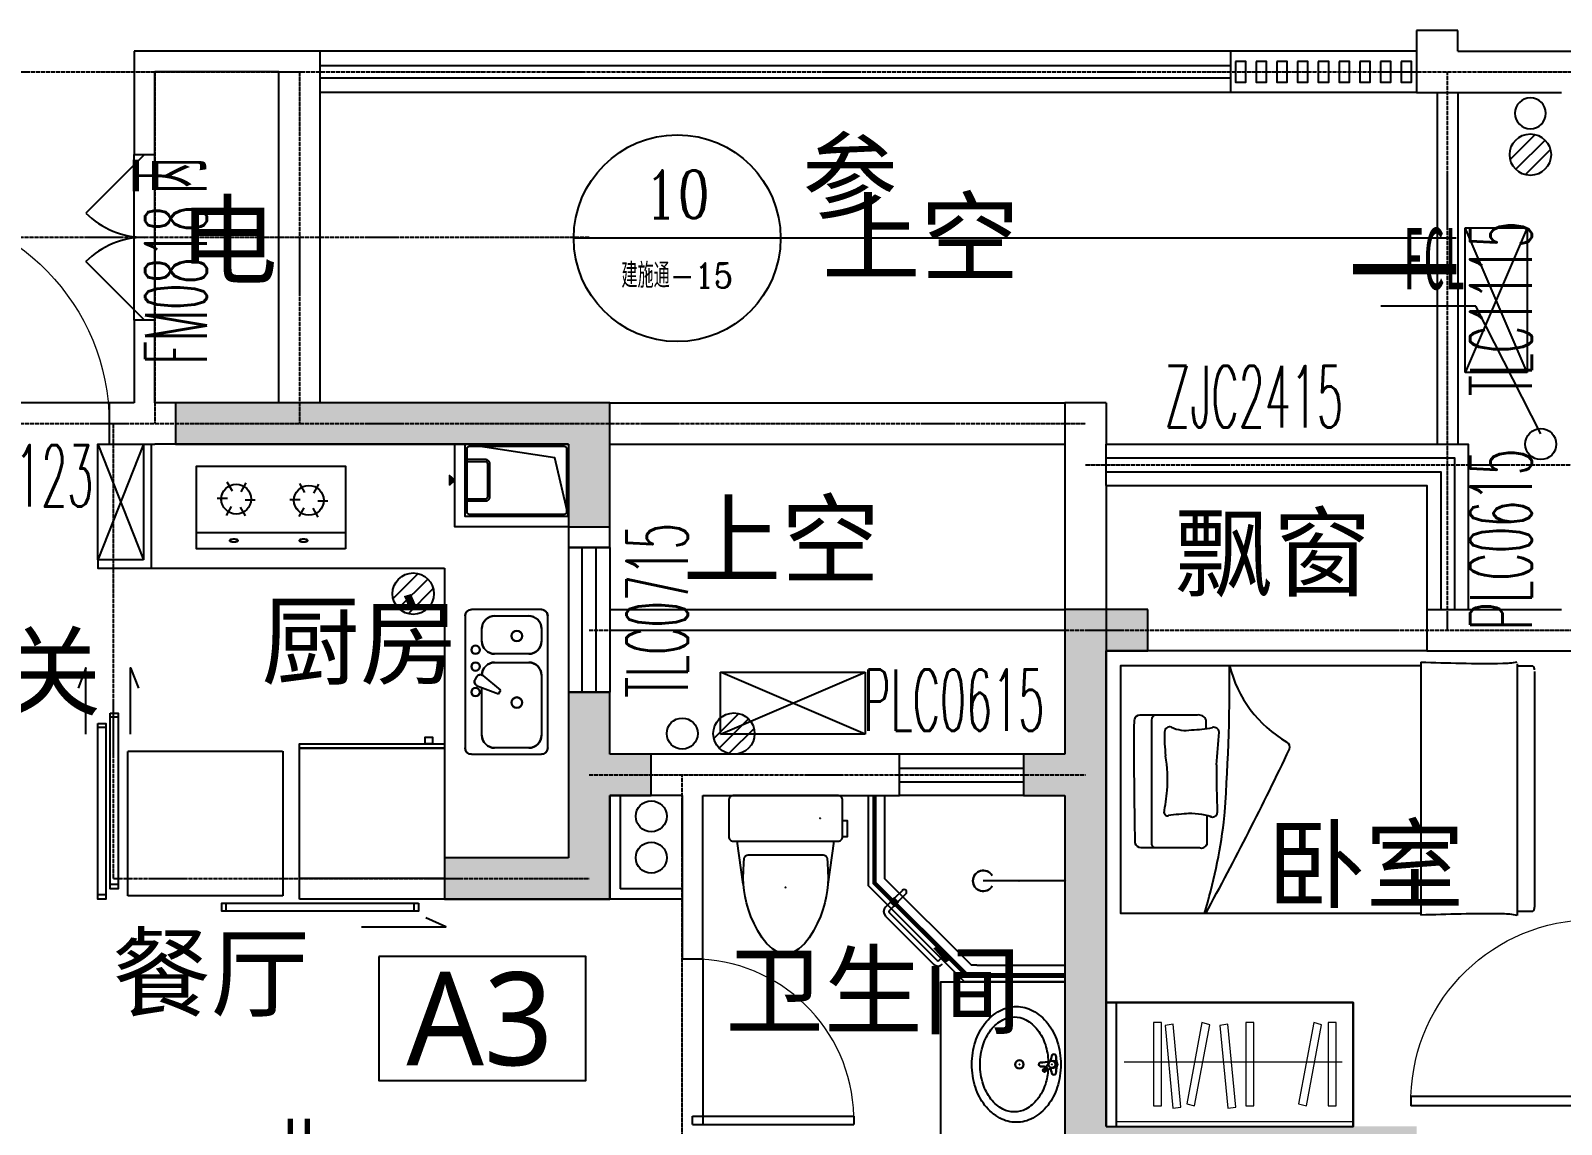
# Model space of a CAD drawing. Extents: x 3479 to 4537415, y 306 to 366510.
# Drawn here: x 4510269 to 4517669, y 278706 to 283996 of the extents above; entities that cross this region are included whole.
import ezdxf
from ezdxf.enums import TextEntityAlignment as Align

# ---------------------------------------------------------------- set-up
doc = ezdxf.new("R2010")
doc.units = 0
doc.header["$LTSCALE"] = 10
doc.header["$MEASUREMENT"] = 0
doc.header["$PDMODE"] = 35
doc.linetypes.add('DASH', pattern=[0.35, 0.25, -0.1])
doc.linetypes.add('DOTE', pattern=[2.42, 2, -0.2, 0.02, -0.2])
for name, color, linetype in [('A-OTHER', 136, 'Continuous'), ('COLUMN', 11, 'Continuous'), ('DECORATION_厨房管', 173, 'Continuous'), ('DECORATION_地漏', 202, 'Continuous'), ('DETAIL_排气', 60, 'Continuous'), ('DETAIL_栏杆', 42, 'Continuous'), ('DETAIL_立管', 143, 'Continuous'), ('DIM_IDEN', 153, 'Continuous'), ('DOTE', 18, 'DOTE'), ('LINE', 137, 'Continuous'), ('LVTRY', 6, 'Continuous'), ('LVTRY-1', 6, 'Continuous'), ('P-FURNITURE', 8, 'Continuous'), ('PUB_HATCH', 8, 'Continuous'), ('PUB_TEXT', 7, 'Continuous'), ('PUB_户型编号', 20, 'Continuous'), ('WALL', 2, 'Continuous'), ('WINDOW', 143, 'Continuous'), ('WINDOW_TEXT', 7, 'Continuous'), ('WP_P_LG', 2, 'Continuous')]:
    doc.layers.add(name, color=color, linetype=linetype)
doc.layers.add('FURNITURE', color=207, linetype='Continuous', plot=False)
doc.styles.add('_TCH_DIM', font='simhei.ttf')
doc.styles.add('_TCH_LABEL', font='COMPLEX', dxfattribs={"bigfont": 'GBCBIG'})
doc.styles.add('_TCH_WINDOW', font='SIMPLEX', dxfattribs={"bigfont": 'GBCBIG'})
doc.styles.add('HZ', font='Tssdeng.shx', dxfattribs={"width": 0.7, "bigfont": 'tssdchn.shx'})
doc.styles.get("Standard").update_dxf_attribs({"font": 'gbenor.shx', "bigfont": 'gbcbig.shx'})
doc.styles.add('WRYH', font='')
doc.styles.add('功能名称', font='', dxfattribs={"width": 0.7})
doc.styles.get('WRYH').set_extended_font_data('Microsoft YaHei')
doc.styles.get('功能名称').set_extended_font_data('SimSun')

# ---------------------------------------------------------------- blocks, each defined once
blk = doc.blocks.new('$lvtry$00000206')
at = {"color": 0}
for points in [[(-253.2, -220.1, -0.414214), (-275.2, -198.1), (-275.2, -22, -0.414214), (-253.2, 0), (253.2, 0, -0.414214), (275.2, -22), (275.2, -198.1, -0.414214), (253.2, -220.1)], [(180.6, -286.2), (-180.6, -286.2, 0.39219), (-200.5, -304.7), (-202.1, -325.7), (-204.2, -363.5), (-204.9, -397.6), (-204, -429), (-201.3, -458.9), (-196.5, -488.3), (-189.5, -518.3), (-180, -549.9), (-167.8, -583.9), (-152.8, -619.1), (-135, -653.9), (-114.2, -687), (-90.4, -716.7), (-63.4, -741.5), (-33.4, -759.9), (-12.1, -766.7, 0.15433), (12.1, -766.7), (33.4, -759.9), (63.4, -741.5), (90.4, -716.7), (114.2, -687), (135, -653.9), (152.8, -619.1), (167.8, -583.9), (180, -549.9), (189.5, -518.3), (196.5, -488.3), (201.3, -458.9), (204, -429), (204.9, -397.6), (204.2, -363.5), (202.1, -325.7), (200.5, -304.7, 0.39219)]]:
    blk.add_lwpolyline(points, format="xyb", close=True, dxfattribs=at)
blk.add_lwpolyline([(-275.2, -120.5), (-297.2, -120.5), (-297.2, -199.8), (-275.2, -199.8)], close=True, dxfattribs=at)
for points in [[(-205.5, -428.1), (-235, -220.1)], [(205.5, -428.1), (235, -220.1)]]:
    blk.add_lwpolyline(points, dxfattribs=at)
for p in [(-166.1, -109.4), (0.9, -443.1)]:
    blk.add_point(p, dxfattribs=at)
blk = doc.blocks.new('$lvtry$00000168')
at = {"color": 0}
blk.add_line((0, 0), (0, -395), dxfattribs=at)
blk.add_arc((0, -395), 50, 121.03319, 58.96681, dxfattribs=at)
for p in [(0, 0), (0, -222.5)]:
    blk.add_point(p, dxfattribs=at)
blk = doc.blocks.new('$lvtry$00000193')
at = {"color": 0}
for p, q in [((-16.7, -42.8), (-16.7, -32.9)), ((16.7, -42.8), (16.7, -32.9))]:
    blk.add_line(p, q, dxfattribs=at)
blk.add_lwpolyline([(280, -215, 0.12431), (260, -135.8, 0.105707), (198, -63, 0.086941), (110.2, -17.1, 0.077137), (0, 0, 0.077137), (-110.2, -17.1, 0.086941), (-198, -63, 0.105707), (-260, -135.8, 0.12431), (-280, -215, 0.12431), (-260, -294.2, 0.105707), (-198, -367, 0.086941), (-110.2, -412.9, 0.077137), (0, -430, 0.077137), (110.2, -412.9, 0.086941), (198, -367, 0.105707), (260, -294.2, 0.12431)], format="xyb", close=True, dxfattribs=at)
blk.add_lwpolyline([(-25.3, -61, 0.056876), (-95, -74.7, 0.086941), (-167.5, -112.6, 0.105707), (-216, -169.5, 0.12431), (-230, -225, 0.12431), (-216, -280.5, 0.105707), (-167.5, -337.4, 0.086941), (-95, -375.3, 0.077137), (0, -390, 0.077137), (95, -375.3, 0.086941), (167.5, -337.4, 0.105707), (216, -280.5, 0.12431), (230, -225, 0.12431), (216, -169.5, 0.105707), (167.5, -112.6, 0.086941), (95, -74.7, 0.06676), (12.9, -60.3, 0.06676)], format="xyb", dxfattribs=at)
for centre, radius in [((0, -42.8), 16.7), ((0, -200), 20)]:
    blk.add_circle(centre, radius, dxfattribs=at)
for centre, radius, start, end in [((-40.2, -33.6), 10.1, 106.60956, 258.16482), ((-64.3, 233.9), 258.7, 274.70692, 282.37316), ((-74.6, -212.9), 172.6, 71.36005, 79.18732), ((-171, 19), 166.2, 324.84107, 338.13372), ((-171, 19), 169.7, 324.84107, 331.35233), ((100.4, -194.3), 169.7, 132.31406, 138.82532), ((100.4, -194.3), 166.2, 125.53268, 138.82532), ((-12.3, -58.4), 10.6, 201.89238, 261.77402), ((0, -32.9), 16.7, 0, 180), ((-381.1, -115.2), 372.2, 2.39824, 6.76269), ((64.3, 233.9), 258.7, 257.62684, 265.29308), ((381.1, -115.2), 372.2, 170.10083, 177.60176), ((74.6, -212.9), 172.6, 100.81268, 110.41907), ((40.2, -33.6), 10.1, 281.83518, 73.39044), ((-28.9, -79.5), 6.77, 155.34398, 308.32242), ((-28.9, -79.5), 3.37, 155.34398, 308.32242), ((0, -95.9), 9.9, 201.78369, 338.21631)]:
    blk.add_arc(centre, radius, start, end, dxfattribs=at)
for p in [(0, -42.8), (0, -200)]:
    blk.add_point(p, dxfattribs=at)
blk = doc.blocks.new('厨房排气道')
at = {"layer": 'DETAIL_排气'}
blk.add_hatch(color=256, dxfattribs=at).paths.add_polyline_path([(-198.9, -574.3), (-175, -550), (-151.1, -574.3)])
for points in [[(0, 0), (-400, 0), (-400, -550), (0, -550)], [(0, 0), (-350, 0), (-350, -500), (0, -500)], [(-198.9, -574.3), (-175, -550), (-151.1, -574.3)]]:
    blk.add_lwpolyline(points, close=True, dxfattribs=at)
blk.add_lwpolyline([(-350, 0), (-66.5, -66.5), (0, -500)], dxfattribs=at)
blk.add_lwpolyline([(-20, -10), (-330, -10, 0.414214), (-340, -20), (-340, -480, 0.414214), (-330, -490), (-20, -490, 0.414214), (-10, -480), (-10, -20, 0.414214)], format="xyb", close=True, dxfattribs=at)
for points in [[(-275, -490), (-275, -400, -0.414214), (-255, -380), (-95, -380, -0.414214), (-75, -400), (-75, -490)], [(-265, -490), (-265, -400, -0.414214), (-255, -390), (-95, -390, -0.414214), (-85, -400), (-85, -490)]]:
    blk.add_lwpolyline(points, format="xyb", dxfattribs=at)
blk = doc.blocks.new('燃气灶')
at = {"layer": 'LVTRY-1'}
for p, q in [((174.2, 278.6), (149.4, 321.6)), ((216.7, 275.8), (241.5, 318.8)), ((525.4, 272.7), (500.6, 315.7)), ((568, 269.9), (592.8, 312.9)), ((150.5, 243.1), (100.8, 243.1)), ((235.6, 237.5), (285.2, 237.5)), ((501.7, 237.2), (452.1, 237.2)), ((586.9, 231.6), (636.5, 231.6)), ((169.3, 204.9), (144.5, 161.9)), ((211.9, 202.1), (236.7, 159.1)), ((520.6, 199), (495.8, 156)), ((563.2, 196.2), (588, 153.2)), ((720.5, 76.8), (0.5, 76.8))]:
    blk.add_line(p, q, dxfattribs=at)
blk.add_lwpolyline([(720.5, 0), (0.5, 0), (0.5, 400), (720.5, 400)], close=True, dxfattribs=at)
for points in [[(181.7, 46.1, 0.03095), (173.2, 45.5, 0.042022), (167.1, 44.2, 0.084092), (162, 41.7, 0.240341), (161, 39.9, 0.240341), (162, 38, 0.084092), (167.1, 35.5, 0.042022), (173.2, 34.2, 0.03095), (181.7, 33.7, 0.03095), (190.2, 34.2, 0.042022), (196.3, 35.5, 0.084092), (201.4, 38, 0.240341), (202.3, 39.9, 0.240341), (201.4, 41.7, 0.084092), (196.3, 44.2, 0.042022), (190.2, 45.5, 0.03095)], [(518.4, 46.1, 0.03095), (509.9, 45.5, 0.042022), (503.8, 44.2, 0.084092), (498.7, 41.7, 0.240341), (497.7, 39.9, 0.240341), (498.7, 38, 0.084092), (503.8, 35.5, 0.042022), (509.9, 34.2, 0.03095), (518.4, 33.7, 0.03095), (526.9, 34.2, 0.042022), (533, 35.5, 0.084092), (538.1, 38, 0.240341), (539, 39.9, 0.240341), (538.1, 41.7, 0.084092), (533, 44.2, 0.042022), (526.9, 45.5, 0.03095)]]:
    blk.add_lwpolyline(points, format="xyb", close=True, dxfattribs=at)
for centre in [(193, 240.3), (544.3, 234.4)]:
    blk.add_circle(centre, 72, dxfattribs=at)
at = {"layer": 'LVTRY-1', "flags": 9}
for tag in ['YSIZE', 'XSIZE', 'ZSIZE']:
    blk.add_attdef(tag, (0.5, 0), '', height=0.5, rotation=90, dxfattribs=at)
for tag in ['ZSIZE', 'YSIZE', 'XSIZE']:
    blk.add_attdef(tag, (0.5, 0), '', height=0.5, dxfattribs=at)
blk = doc.blocks.new('冰箱')
at = {"layer": 'LVTRY-1'}
for points in [[(621158.8, -113930.7), (621158.8, -114630.7), (621138.8, -114630.7), (621138.8, -113930.7)], [(621158.8, -113930.7), (621788.8, -113930.7), (621788.8, -114630.7), (621158.8, -114630.7)], [(621138.8, -114022.9), (621106.2, -114022.9), (621106.2, -113988.1), (621138.8, -113988.1)]]:
    blk.add_lwpolyline(points, close=True, dxfattribs=at)
blk = doc.blocks.new('厨房洗手盆')
at = {"layer": 'LVTRY-1'}
for p, q in [((41201.4, 80381.3), (41840.1, 80381.3)), ((41170.7, 80012), (41170.7, 80350.6)), ((41553.7, 80350.6), (41262.8, 80350.6)), ((41778.7, 80350.6), (41717.3, 80350.6)), ((41870.7, 80350.6), (41870.7, 80012)), ((41201.4, 80289.2), (41201.4, 80124.5)), ((41615.1, 80124.5), (41615.1, 80289.2)), ((41656, 80289.2), (41656, 80124.5)), ((41840.1, 80124.5), (41840.1, 80289.2)), ((41463, 80143.8), (41480.7, 80154)), ((41501.8, 80040.2), (41463, 80143.8)), ((41480.7, 80154), (41551.1, 80068.6)), ((41262.8, 80063.1), (41493.3, 80063.1)), ((41531.2, 80029.7), (41545.5, 80037.9)), ((41717.3, 80063.1), (41778.7, 80063.1)), ((41840.1, 79981.3), (41201.4, 79981.3))]:
    blk.add_line(p, q, dxfattribs=at)
for centre, radius in [((41420.7, 80231.9), 25.6), ((41742.9, 80231.9), 25.6), ((41471.9, 80032.4), 20.5), ((41594.6, 80032.4), 20.5), ((41676.4, 80032.4), 20.5)]:
    blk.add_circle(centre, radius, dxfattribs=at)
for centre, radius, start, end in [((41201.4, 80350.6), 30.7, 90, 180), ((41840.1, 80350.6), 30.7, 360, 90), ((41262.8, 80289.2), 61.4, 90, 180), ((41553.7, 80289.2), 61.4, 360, 90), ((41717.3, 80289.2), 61.4, 90, 180), ((41778.7, 80289.2), 61.4, 360, 90), ((41262.8, 80124.5), 61.4, 180, 270), ((41535.3, 80055.6), 20.5, 300, 39.46232), ((41553.7, 80124.5), 61.4, 270, 360), ((41717.3, 80124.5), 61.4, 180, 270), ((41778.7, 80124.5), 61.4, 270, 360), ((41201.4, 80012), 30.7, 180, 270), ((41521, 80047.4), 20.5, 200.53768, 300), ((41840.1, 80012), 30.7, 270, 360)]:
    blk.add_arc(centre, radius, start, end, dxfattribs=at)
blk = doc.blocks.new('A$C689A550D')
at = {"layer": 'DETAIL_排气'}
blk.add_hatch(color=256, dxfattribs=at).paths.add_polyline_path([(2825.7, 5701.1), (2850, 5725), (2825.7, 5748.9)])
at = {"color": 0}
for p, q in [((5800, 3787.8), (5405, 3787.8)), ((5737.2, 2916.7), (5747.1, 2916.7)), ((5737.2, 2883.3), (5747.1, 2883.3))]:
    blk.add_line(p, q, dxfattribs=at)
for points in [[(4703.2, 3979.9, 0.414214), (4725.2, 4001.9), (4725.2, 4178, 0.414214), (4703.2, 4200), (4196.8, 4200, 0.414214), (4174.8, 4178), (4174.8, 4001.9, 0.414214), (4196.8, 3979.9)], [(4269.4, 3913.8), (4630.6, 3913.8, -0.39219), (4650.5, 3895.3), (4652.1, 3874.3), (4654.2, 3836.5), (4654.9, 3802.4), (4654, 3771), (4651.3, 3741.1), (4646.5, 3711.7), (4639.5, 3681.7), (4630, 3650.1), (4617.8, 3616.1), (4602.8, 3580.9), (4585, 3546.1), (4564.2, 3513), (4540.4, 3483.3), (4513.4, 3458.5), (4483.4, 3440.1), (4462.1, 3433.3, -0.15433), (4437.9, 3433.3), (4416.6, 3440.1), (4386.6, 3458.5), (4359.6, 3483.3), (4335.8, 3513), (4315, 3546.1), (4297.2, 3580.9), (4282.2, 3616.1), (4270, 3650.1), (4260.5, 3681.7), (4253.5, 3711.7), (4248.7, 3741.1), (4246, 3771), (4245.1, 3802.4), (4245.8, 3836.5), (4247.9, 3874.3), (4249.5, 3895.3, -0.39219)], [(5565, 3180, -0.12431), (5644.2, 3160, -0.105707), (5717, 3098, -0.086941), (5762.9, 3010.2, -0.077137), (5780, 2900, -0.077137), (5762.9, 2789.8, -0.086941), (5717, 2702, -0.105707), (5644.2, 2640, -0.12431), (5565, 2620, -0.12431), (5485.8, 2640, -0.105707), (5413, 2702, -0.086941), (5367.1, 2789.8, -0.077137), (5350, 2900, -0.077137), (5367.1, 3010.2, -0.086941), (5413, 3098, -0.105707), (5485.8, 3160, -0.12431)]]:
    blk.add_lwpolyline(points, format="xyb", close=True, dxfattribs=at)
blk.add_lwpolyline([(4725.2, 4079.5), (4747.2, 4079.5), (4747.2, 4000.2), (4725.2, 4000.2)], close=True, dxfattribs=at)
for points in [[(4244.5, 3771.9), (4215, 3979.9)], [(4655.5, 3771.9), (4685, 3979.9)]]:
    blk.add_lwpolyline(points, dxfattribs=at)
blk.add_lwpolyline([(5719, 2874.7, -0.056876), (5705.3, 2805, -0.086941), (5667.4, 2732.5, -0.105707), (5610.5, 2684, -0.12431), (5555, 2670, -0.12431), (5499.5, 2684, -0.105707), (5442.6, 2732.5, -0.086941), (5404.7, 2805, -0.077137), (5390, 2900, -0.077137), (5404.7, 2995, -0.086941), (5442.6, 3067.5, -0.105707), (5499.5, 3116, -0.12431), (5555, 3130, -0.12431), (5610.5, 3116, -0.105707), (5667.4, 3067.5, -0.086941), (5705.3, 2995, -0.06676), (5719.7, 2912.9, -0.06676)], format="xyb", dxfattribs=at)
for centre, radius in [((5580, 2900), 20), ((5737.2, 2900), 16.7)]:
    blk.add_circle(centre, radius, dxfattribs=at)
for centre, radius, start, end in [((5405, 3787.8), 50, 31.03319, 328.96681), ((5684.1, 2900), 9.9, 111.78369, 248.21631), ((5664.8, 3281.1), 372.2, 272.39824, 279.89917), ((5664.8, 2518.9), 372.2, 83.23731, 87.60176), ((5585.7, 3000.4), 166.2, 311.17468, 324.46732), ((5585.7, 3000.4), 169.7, 311.17468, 317.68594), ((5721.6, 2887.7), 10.6, 188.22598, 248.10762), ((5567.1, 2974.6), 172.6, 339.58093, 349.18732), ((5746.4, 2940.2), 10.1, 16.60956, 168.16482), ((5747.1, 2900), 16.7, 270, 90), ((6013.9, 2964.3), 258.7, 184.70692, 192.37316), ((6013.9, 2835.7), 258.7, 167.62684, 175.29308), ((5700.5, 2871.1), 6.77, 141.67758, 294.65602), ((5700.5, 2871.1), 3.37, 141.67758, 294.65602), ((5799, 2729), 169.7, 118.64767, 125.15893), ((5799, 2729), 166.2, 111.86628, 125.15893), ((5567.1, 2825.4), 172.6, 10.81268, 18.63995), ((5746.4, 2859.8), 10.1, 191.83518, 343.39044)]:
    blk.add_arc(centre, radius, start, end, dxfattribs=at)
for p in [(4616.1, 4090.6), (5577.5, 3787.8), (5800, 3787.8), (4449.1, 3756.9), (5580, 2900), (5737.2, 2900)]:
    blk.add_point(p, dxfattribs=at)
at = {"layer": 'DETAIL_排气'}
for points in [[(3400, 5900), (3400, 5500), (2850, 5500), (2850, 5900)], [(3400, 5900), (3400, 5550), (2900, 5550), (2900, 5900)], [(2825.7, 5701.1), (2850, 5725), (2825.7, 5748.9)]]:
    blk.add_lwpolyline(points, close=True, dxfattribs=at)
blk.add_lwpolyline([(3400, 5550), (3333.5, 5833.5), (2900, 5900)], dxfattribs=at)
blk.add_lwpolyline([(3390, 5880), (3390, 5570, -0.414214), (3380, 5560), (2920, 5560, -0.414214), (2910, 5570), (2910, 5880, -0.414214), (2920, 5890), (3380, 5890, -0.414214)], format="xyb", close=True, dxfattribs=at)
for points in [[(2910, 5625), (3000, 5625, 0.414214), (3020, 5645), (3020, 5805, 0.414214), (3000, 5825), (2910, 5825)], [(2910, 5635), (3000, 5635, 0.414214), (3010, 5645), (3010, 5805, 0.414214), (3000, 5815), (2910, 5815)]]:
    blk.add_lwpolyline(points, format="xyb", dxfattribs=at)
at = {"layer": 'FURNITURE'}
for points in [[(1345, 5339.9), (1125, 5339.9), (1125, 5900), (1345, 5900), (1345, 5339.9)], [(1345, 5900), (1125, 5339.9)], [(1125, 5900), (1345, 5339.9)]]:
    blk.add_lwpolyline(points, dxfattribs=at)
at = {"layer": 'LVTRY'}
for p, q in [((3600, 4200), (3600, 3700)), ((3650, 4200), (3650, 3750)), ((4874, 3773.1, 0), (4874, 4200, 0)), ((4880, 3776.9, 0), (4880, 4200, 0)), ((4886, 3780.6, 0), (4886, 4200, 0)), ((4880, 3776.9, 0), (5315.6, 3341.3, 0)), ((3950, 3700), (3600, 3700)), ((3950, 3750), (3650, 3750)), ((4932.6, 3660.7, 0), (4956.9, 3685, 0)), ((4949.9, 3643.4, 0), (4974.2, 3667.6, 0)), ((5182.7, 3402.3, 0), (4949.9, 3635.1, 0)), ((4932.6, 3617.7, 0), (5165.4, 3384.9, 0)), ((5191.1, 3402.3, 0), (5215.3, 3426.5, 0)), ((5315.6, 3341.3, 0), (5326.9, 3330, 0)), ((5326.9, 3330, 0), (5800, 3330, 0)), ((5800, 3336, 0), (5330.6, 3336, 0)), ((5374.9, 3380, 0), (5800, 3380)), ((5323.1, 3324, 0), (5800, 3324, 0))]:
    blk.add_line(p, q, dxfattribs=at)
blk.add_lwpolyline([(5800, 3300), (5314.4, 3300), (4850, 3764.4), (4850, 4200)], dxfattribs=at)
at = {"layer": 'LVTRY', "elevation": 0}
blk.add_lwpolyline([(5374.9, 3380), (5347.6, 3380), (4930, 3797.6), (4930, 4200)], dxfattribs=at)
at = {"layer": 'LVTRY', "extrusion": (-1.79716e-07, -1.79713e-07, 1), "elevation": 0}
blk.add_lwpolyline([(5311.3, 3337.1), (5323.1, 3324), (5330.6, 3336), (4886, 3780.6), (4874, 3773.1), (5311.3, 3337.1, -0.000004)], format="xyb", close=True, dxfattribs=at)
for points in [[(4973.4, 3705), (4970.6, 3702.2), (4991.4, 3681.4), (4994.2, 3684.2)], [(4955.1, 3686.7), (4957.9, 3689.5), (4978.7, 3668.7), (4975.9, 3665.9)]]:
    blk.add_lwpolyline(points, close=True, dxfattribs=at)
for points in [[(5014, 3742), (4975.1, 3703.2)], [(4992.5, 3685.9), (5031.3, 3724.7)]]:
    blk.add_lwpolyline(points, dxfattribs=at)
at = {"layer": 'LVTRY'}
blk.add_lwpolyline([(5800, 3300), (5800, 2500), (5200, 2500), (5200, 3300)], close=True, dxfattribs=at)
for centre, radius, start, end in [((5022.6, 3733.4, 0), 12.3, 314.98695, 134.98695), ((4954.1, 3639.2, 0), 30.4, 134.99929, 224.99929), ((4954.1, 3639.2, 0), 5.88, 134.99929, 224.99929), ((5186.9, 3406.4, 0), 30.4, 224.99929, 314.99929), ((5186.9, 3406.4, 0), 5.88, 224.99929, 314.99929)]:
    blk.add_arc(centre, radius, start, end, dxfattribs=at)
at = {"layer": 'LVTRY-1'}
for p, q in [((1775.1, 5672.3), (1750.3, 5715.3)), ((1817.7, 5669.6), (1842.5, 5712.5)), ((2126.3, 5666.4), (2101.5, 5709.4)), ((2168.9, 5663.6), (2193.7, 5706.6)), ((1751.4, 5636.9), (1701.8, 5636.9)), ((1836.5, 5631.3), (1886.1, 5631.3)), ((2102.6, 5631), (2053, 5631)), ((2187.8, 5625.4), (2237.4, 5625.4)), ((1770.2, 5598.6), (1745.4, 5555.6)), ((1812.8, 5595.8), (1837.6, 5552.9)), ((2121.5, 5592.7), (2096.7, 5549.7)), ((2164.1, 5589.9), (2188.9, 5546.9)), ((2321.4, 5470.5), (1601.4, 5470.5)), ((1385, 5300), (2800, 5300)), ((2800, 5300), (2800, 3800)), ((2900, 5069.3), (2900, 4430.7)), ((3269.3, 5100), (2930.7, 5100)), ((3043.2, 5069.3), (3208, 5069.3)), ((3300, 4430.7), (3300, 5069.3)), ((2981.8, 4946.6), (2981.8, 5008)), ((3269.3, 5008), (3269.3, 4946.6)), ((3208, 4885.2), (3043.2, 4885.2)), ((3043.2, 4844.3), (3208, 4844.3)), ((2948.4, 4760.5), (2956.6, 4774.8)), ((3072.8, 4710), (2987.3, 4780.3)), ((3269.3, 4783), (3269.3, 4492)), ((2958.9, 4731.1), (3062.5, 4692.3)), ((2981.8, 4492), (2981.8, 4722.5)), ((3062.5, 4692.3), (3072.8, 4710)), ((2930.7, 4400), (3269.3, 4400)), ((3208, 4430.7), (3043.2, 4430.7))]:
    blk.add_line(p, q, dxfattribs=at)
for points in [[(1345, 5900), (1345, 5339.9)], [(1345, 5300), (1385, 5300), (1385, 5900)], [(1345, 5339.9), (1125, 5339.9), (1125, 5300), (1345, 5300)], [(1067.4, 4497.9), (1067.4, 4818.9), (1029.4, 4719.9)], [(1282.9, 4497.9), (1282.9, 4818.9), (1320.9, 4719.9)], [(1163.9, 4529.6), (1125, 4529.6)], [(1222.8, 4579.6), (1183.9, 4579.6)], [(1163.9, 3720), (1125, 3720)], [(1222.8, 3770), (1183.9, 3770)], [(1745, 3641.1), (1745, 3680)], [(2654.6, 3641.1), (2654.6, 3680)], [(2399.9, 3564.9), (2806.9, 3564.9), (2710.4, 3608.9)]]:
    blk.add_lwpolyline(points, dxfattribs=at)
for points in [[(2321.4, 5393.7), (1601.4, 5393.7), (1601.4, 5793.7), (2321.4, 5793.7)], [(1183.9, 4599.6), (1222.8, 4599.6), (1222.8, 3750), (1183.9, 3750)], [(1125, 4549.6), (1163.9, 4549.6), (1163.9, 3700), (1125, 3700)], [(2800, 4430), (2100, 4430), (2100, 4450), (2800, 4450)], [(2707.9, 4450), (2707.9, 4482.6), (2742.6, 4482.6), (2742.6, 4450)], [(2800, 4430), (2800, 3800), (2100, 3800), (2100, 4430)], [(2674.6, 3680), (2674.6, 3641.1), (1725, 3641.1), (1725, 3680)]]:
    blk.add_lwpolyline(points, close=True, dxfattribs=at)
for points in [[(1782.6, 5439.8, 0.03095), (1774.1, 5439.3, 0.042022), (1768, 5438, 0.084092), (1762.9, 5435.5, 0.240341), (1762, 5433.6, 0.240341), (1762.9, 5431.7, 0.084092), (1768, 5429.2, 0.042022), (1774.1, 5427.9, 0.03095), (1782.6, 5427.4, 0.03095), (1791.1, 5427.9, 0.042022), (1797.2, 5429.2, 0.084092), (1802.3, 5431.7, 0.240341), (1803.2, 5433.6, 0.240341), (1802.3, 5435.5, 0.084092), (1797.2, 5438, 0.042022), (1791.1, 5439.3, 0.03095)], [(2119.3, 5439.8, 0.03095), (2110.8, 5439.3, 0.042022), (2104.7, 5438, 0.084092), (2099.6, 5435.5, 0.240341), (2098.7, 5433.6, 0.240341), (2099.6, 5431.7, 0.084092), (2104.7, 5429.2, 0.042022), (2110.8, 5427.9, 0.03095), (2119.3, 5427.4, 0.03095), (2127.8, 5427.9, 0.042022), (2133.9, 5429.2, 0.084092), (2139, 5431.7, 0.240341), (2139.9, 5433.6, 0.240341), (2139, 5435.5, 0.084092), (2133.9, 5438, 0.042022), (2127.8, 5439.3, 0.03095)]]:
    blk.add_lwpolyline(points, format="xyb", close=True, dxfattribs=at)
at = {"layer": 'LVTRY-1', "linetype": 'DASH'}
blk.add_lwpolyline([(1269.8, 4415), (2019.8, 4415), (2019.8, 3715), (1269.8, 3715)], close=True, dxfattribs=at)
at = {"layer": 'LVTRY-1'}
for centre, radius in [((1794, 5634.1), 72), ((2145.2, 5628.2), 72), ((3150.6, 4972.2), 25.6), ((2951.1, 4905.7), 20.5), ((2951.1, 4823.9), 20.5), ((2951.1, 4701.1), 20.5), ((3150.6, 4650), 25.6)]:
    blk.add_circle(centre, radius, dxfattribs=at)
for centre, radius, start, end in [((2930.7, 5069.3), 30.7, 90, 180), ((3043.2, 5008), 61.4, 90, 180), ((3208, 5008), 61.4, 0, 90), ((3269.3, 5069.3), 30.7, 0, 90), ((3043.2, 4946.6), 61.4, 180, 270), ((3208, 4946.6), 61.4, 270, 0), ((3043.2, 4783), 61.4, 90, 180), ((3208, 4783), 61.4, 0, 90), ((2966.1, 4750.2), 20.5, 150, 249.46232), ((2974.3, 4764.5), 20.5, 50.53768, 150), ((3043.2, 4492), 61.4, 180, 270), ((3208, 4492), 61.4, 270, 0), ((2930.7, 4430.7), 30.7, 180, 270), ((3269.3, 4430.7), 30.7, 270, 0)]:
    blk.add_arc(centre, radius, start, end, dxfattribs=at)
at = {"layer": 'DETAIL_排气', "xscale": -1, "rotation": 270}
blk.add_blockref('厨房排气道', (3400, 5900), dxfattribs=at)
at = {"layer": 'LVTRY', "xscale": -1}
blk.add_blockref('$lvtry$00000206', (4450, 4200), dxfattribs=at)
at = {"layer": 'LVTRY', "xscale": -1, "rotation": 270}
for name, p in [('$lvtry$00000168', (5800, 3787.8)), ('$lvtry$00000193', (5780, 2900))]:
    blk.add_blockref(name, p, dxfattribs=at)
at = {"layer": 'LVTRY-1'}
blk.add_blockref('燃气灶', (1600.9, 5393.7), dxfattribs=at)
at = {"layer": 'LVTRY-1', "extrusion": (0, 0, -1), "zscale": -1, "rotation": 90}
blk.add_blockref('厨房洗手盆', (77081.3, -36770.7), dxfattribs=at)
at = {"layer": 'LVTRY-1', "rotation": 270}
blk.add_blockref('冰箱', (116730.7, 625588.8), dxfattribs=at)
at = {"layer": 'LVTRY-1', "flags": 9}
for tag in ['ZSIZE', 'YSIZE', 'XSIZE']:
    blk.add_attdef(tag, (1601.4, 5393.7), '', height=0.5, rotation=90, dxfattribs=at)
for tag in ['ZSIZE', 'YSIZE', 'XSIZE']:
    blk.add_attdef(tag, (1601.4, 5393.7), '', height=0.5, dxfattribs=at)
blk = doc.blocks.new('A$C7A796BF3')
for p, q in [((200, 0), (200, -300)), ((900, 0), (200, 0)), ((200, 0), (900, -300)), ((900, 0), (200, -300)), ((900, -300), (900, 0)), ((200, -300), (900, -300))]:
    blk.add_line(p, q)
blk = doc.blocks.new('1#-BZC-ZZ')
at = {"layer": 'PUB_HATCH'}
for points in [[(429208.5, 733079), (431108.5, 733079), (431108.5, 732679), (431308.5, 732679), (431308.5, 733279), (429208.5, 733279)], [(433508.5, 732279), (433508.5, 731579), (433308.5, 731579), (433308.5, 731379), (433508.5, 731379), (433508.5, 729579), (435208.5, 729579), (435208.5, 729779), (433708.5, 729779), (433708.5, 732079), (433908.5, 732079), (433908.5, 732279)], [(431108.5, 731879), (431108.5, 731079), (430508.5, 731079), (430508.5, 730879), (431308.5, 730879), (431308.5, 731379), (431508.5, 731379), (431508.5, 731579), (431308.5, 731579), (431308.5, 731879)]]:
    blk.add_hatch(color=256, dxfattribs=at).paths.add_polyline_path(points)
at = {"layer": 'COLUMN'}
for p, q in [((431308.5, 733279), (429208.5, 733279)), ((429208.5, 733279), (429208.5, 733079)), ((431308.5, 732679), (431308.5, 733279)), ((429208.5, 733079), (431108.5, 733079)), ((431108.5, 733079), (431108.5, 732679)), ((431108.5, 732679), (431308.5, 732679)), ((433508.5, 732279), (433508.5, 731579)), ((433908.5, 732279), (433508.5, 732279)), ((433908.5, 732079), (433908.5, 732279)), ((433708.5, 729779), (433708.5, 732079)), ((433708.5, 732079), (433908.5, 732079)), ((431108.5, 731879), (431108.5, 731079)), ((431308.5, 731879), (431108.5, 731879)), ((431308.5, 731579), (431308.5, 731879)), ((431508.5, 731579), (431308.5, 731579)), ((431508.5, 731379), (431508.5, 731579)), ((433508.5, 731579), (433308.5, 731579)), ((433308.5, 731579), (433308.5, 731379)), ((431308.5, 730879), (431308.5, 731379)), ((431308.5, 731379), (431508.5, 731379)), ((433308.5, 731379), (433508.5, 731379)), ((433508.5, 731379), (433508.5, 729579)), ((431108.5, 731079), (430508.5, 731079)), ((430508.5, 731079), (430508.5, 730879)), ((430508.5, 730879), (431308.5, 730879))]:
    blk.add_line(p, q, dxfattribs=at)
blk = doc.blocks.new('g6fg.')
at = {"layer": 'DECORATION_厨房管'}
for p, q in [((256044.6, -266459.8), (255585.7, -266459.8)), ((256358, -267077.8), (256044.6, -266459.8))]:
    blk.add_line(p, q, dxfattribs=at)
at = {"layer": 'DECORATION_厨房管', "style": '_TCH_DIM', "width": 0.494118}
blk.add_text('FCL', height=297.5, dxfattribs=at).set_placement((255843.1, -266379.2), align=Align.CENTER)
blk = doc.blocks.new('$WINLIB2D$00000001')
at = {"color": 0}
for points in [[(-0.5, 0.5), (-0.5, -0.5)], [(-0.5, 0.5), (0.5, 0.5)], [(0.5, -0.5), (0.5, 0.5)], [(0.5, 0.167), (-0.5, 0.167)], [(0.5, -0.167), (-0.5, -0.167)], [(-0.5, -0.5), (0.5, -0.5)]]:
    blk.add_lwpolyline(points, dxfattribs=at)
blk = doc.blocks.new('$DorLib2D$00000001')
for p, q in [((0.45, 0.975), (0.5, 0.975)), ((0.45, 0), (0.45, 0.975)), ((0.5, 0), (0.5, 0.975)), ((0.5, 0), (0.45, 0))]:
    blk.add_line(p, q)
at = {"lineweight": 13}
blk.add_arc((0.475, 0), 0.975, 91.46928, 180, dxfattribs=at)
blk = doc.blocks.new('$DorLib2D$00000116')
at = {"color": 0}
for p, q in [((-0.5, 0), (-0.1464, 0.3536)), ((0.5, 0), (0.1464, 0.3536))]:
    blk.add_line(p, q, dxfattribs=at)
for centre, start, end in [((-0.5, 0), 0, 45), ((0.5, 0), 135, 180)]:
    blk.add_arc(centre, 0.5, start, end, dxfattribs=at)
blk = doc.blocks.new('$LIGUAN')
at = {"color": 0, "linetype": 'Continuous'}
blk.add_circle((0, 0), 0.5, dxfattribs=at)
at = {"color": 0, "flags": 1}
for tag in ['THICK', 'BG_D', 'BG_T']:
    blk.add_attdef(tag, (0, 0), '', height=0.0001, dxfattribs=at)
blk = doc.blocks.new('$PS001_0')
for p, q in [((-0.485, -0.123), (0.123, 0.485)), ((-0.354, -0.354), (0.354, 0.354)), ((-0.118, -0.486), (0.486, 0.118))]:
    blk.add_line(p, q)
blk.add_circle((0, 0), 0.5)
at = {"style": 'HZ', "width": 0.7, "flags": 1}
for tag, p in [('UNIT', (0, 0)), ('SPEC', (0, -0.002)), ('WHAT', (0, -0.003))]:
    blk.add_attdef(tag, p, '', height=0.001, dxfattribs=at)
blk = doc.blocks.new('ds48d4s8')
for p, q in [((-1240, 0), (0, 0)), ((-1240, 0), (-1240, -500)), ((0, 0), (-1240, 0)), ((-1190, 0), (-1190, -500)), ((0, 0), (0, -500)), ((-1240, -500), (0, -500))]:
    blk.add_line(p, q)
at = {"lineweight": 13}
for p, q in [((-1151.1, -240), (-55.7, -240)), ((-1190, -480), (0, -480))]:
    blk.add_line(p, q, dxfattribs=at)
blk.add_lwpolyline([(-1240, -500), (0, -500), (0, 0), (-1240, 0)], close=True)
for points in [[(-1003.1, -80.6), (-1003.1, -416.7), (-962.8, -416.7), (-962.8, -80.6)], [(-945, -92.9), (-905.1, -426.6), (-865, -421.8), (-905, -88.1)], [(-759.8, -80.8), (-835.8, -408.2), (-796.5, -417.3), (-720.5, -89.9)], [(-669.3, -92.9), (-629.4, -426.6), (-589.3, -421.8), (-629.3, -88.1)], [(-539.1, -80.6), (-539.1, -416.7), (-498.8, -416.7), (-498.8, -80.6)], [(-198.1, -80.8), (-274.1, -408.2), (-234.7, -417.3), (-158.8, -89.9)], [(-125.3, -80.6), (-125.3, -416.7), (-85, -416.7), (-85, -80.6)]]:
    blk.add_lwpolyline(points, close=True, dxfattribs=at)

msp = doc.modelspace()

# ---------------------------------------------------------------- linework, layer by layer
at = {"layer": 'DETAIL_栏杆'}
for p, q in [((4516068.7, 283825.9), (4511668.7, 283825.9)), ((4516068.7, 283765.9), (4511668.7, 283765.9))]:
    msp.add_line(p, q, dxfattribs=at)
at = {"layer": 'DIM_IDEN'}
for p, q in [((4513894.4, 282991.9), (4512894.4, 282991.9)), ((4515713.7, 282991.9), (4513894.4, 282991.9)), ((4517160.7, 282991.9), (4515713.7, 282991.9))]:
    msp.add_line(p, q, dxfattribs=at)
at = {"layer": 'DIM_IDEN', "const_width": 50}
msp.add_lwpolyline([(4517160.7, 282841.9), (4516660.7, 282841.9)], dxfattribs=at)
at = {"layer": 'DIM_IDEN'}
msp.add_circle((4513394.4, 282991.9), 500, dxfattribs=at)
at = {"layer": 'DOTE'}
for p, q in [((4507268.7, 283795.9), (4529468.7, 283795.9)), ((4510868.7, 283795.9), (4510868.7, 282095.9)), ((4511568.7, 283795.9), (4511568.7, 282095.9)), ((4517118.7, 281095.9), (4517118.7, 283795.9)), ((4512968.7, 282995.9), (4507268.7, 282995.9)), ((4509368.7, 282095.9), (4515368.7, 282095.9)), ((4510668.7, 279895.9), (4510668.7, 282095.9)), ((4515368.7, 281895.9), (4520268.7, 281895.9)), ((4512968.7, 281095.9), (4517768.7, 281095.9)), ((4512968.7, 280395.9), (4515368.7, 280395.9)), ((4513418.7, 278595.9), (4513418.7, 280395.9)), ((4510668.7, 279895.9), (4512968.7, 279895.9))]:
    msp.add_line(p, q, dxfattribs=at)
at = {"layer": 'FURNITURE'}
for p, q in [((4516988.9, 280941.3, 0), (4516988.9, 279718.2, 0)), ((4517454.7, 280933.4, 0), (4517454.7, 279717, 0)), ((4517454.7, 280923.1, 0), (4517529.1, 280923.1, 0)), ((4517538.7, 280895.8, 0), (4517538.7, 279756, 0)), ((4515687, 280661, 0), (4515687, 280066.9, 0)), ((4515951.2, 280619.8, 0), (4515951.2, 280660.5, 0)), ((4515954, 280199.5, 0), (4515954, 280056.2, 0)), ((4515635.3, 280045.1, 0), (4515918.9, 280045.1, 0)), ((4517454.7, 279736.4, 0), (4517529.1, 279736.4, 0))]:
    msp.add_line(p, q, dxfattribs=at)
at = {"layer": 'FURNITURE', "elevation": 0}
msp.add_lwpolyline([(4516988.9, 279725.9), (4515538.7, 279725.9), (4515538.7, 280925.9), (4516988.9, 280925.9)], dxfattribs=at)
at = {"layer": 'FURNITURE'}
for centre, radius, start, end in [((4507467.4, 280850.3, 0), 8597, 355.4487, 0.50159), ((4516638.2, 281066.2, 0), 591.1, 193.76665, 239.8484), ((4517392.1, 292566.1, 0), 11631.5, 268.01349, 268.97251), ((4517297.6, 284479.7, 0), 3545, 268.15703, 271.41377), ((4517385.7, 281278.2, 0), 342.4, 269.89244, 281.63242), ((4517519.3, 280906.3, 0), 19.5, 351.88996, 59.85372), ((4515630.7, 280656.6, 0), 28.4, 90.80167, 169.59572), ((4515795.4, 261917.1, 0), 18768.6, 89.65757, 90.50404), ((4515722.9, 280656.1, 0), 36.3, 125.96093, 187.86024), ((4515915.9, 280649.2, 0), 37.1, 17.69472, 103.01341), ((4534710.2, 280504.9, 0), 19108, 179.52983, 181.31426), ((4515775.6, 280602.9, 0), 25.5, 71.08738, 178.35222), ((4515851.3, 280765.7, 0), 154.2, 244.06327, 280.73758), ((4515877.1, 281105.1, 0), 490.9, 270.33787, 282.31691), ((4515988.1, 280600.1, 0), 26.2, 6.87893, 103.87452), ((4516502.1, 280582.7, 0), 752.4, 178.41056, 187.14876), ((4513240.3, 280759.4, 0), 2778.2, 353.49898, 356.7772), ((4516326.6, 280529.8, 0), 29.2, 340.55311, 59.8484), ((4515078.7, 280376.2, 0), 686.2, 355.4021, 9.46809), ((4501636.4, 287526.5, 0), 16300.4, 331.40914, 334.5433), ((4523425.1, 280475.4, 0), 7424.5, 180.23591, 182.02167), ((4513749, 280532, 0), 2024.7, 350.89962, 354.0258), ((4515764.2, 280214.3, 0), 15.6, 179.08873, 286.49197), ((4515924.3, 279097.3, 0), 1113, 92.80953, 98.03874), ((4515877.8, 279899.5, 0), 309.6, 71.27009, 95.1509), ((4513313.3, 280516.2, 0), 2746.2, 343.27537, 352.71755), ((4515981.3, 280216.4, 0), 24.1, 243.60166, 353.12219), ((4515638.6, 280078.5, 0), 33.6, 200.67942, 264.35412), ((4515708.6, 280065.4, 0), 21.7, 176.05055, 249.92742), ((4515929.8, 280067.6, 0), 25.1, 244.27587, 344.41491), ((4517392.1, 268093.4, 0), 11631.5, 91.02749, 91.98651), ((4517297.6, 276179.8, 0), 3545, 88.58623, 91.84297), ((4517385.7, 279381.3, 0), 342.4, 78.36758, 90.10756), ((4517519.3, 279753.2, 0), 19.5, 300.14628, 8.11004)]:
    msp.add_arc(centre, radius, start, end, dxfattribs=at)
at = {"layer": 'LINE'}
for p, q in [((4516968.7, 283895.9), (4511668.7, 283895.9)), ((4516068.7, 283895.9), (4516068.7, 283695.9)), ((4516968.7, 283695.9), (4511668.7, 283695.9)), ((4517068.7, 283695.9), (4517068.7, 281995.9)), ((4517168.7, 283695.9), (4517168.7, 281995.9)), ((4513068.7, 282195.9), (4515268.7, 282195.9)), ((4513068.7, 281995.9), (4515268.7, 281995.9)), ((4513068.7, 281195.9), (4515268.7, 281195.9)), ((4513068.7, 281095.9), (4515268.7, 281095.9)), ((4517018.7, 280995.9), (4515468.7, 280995.9))]:
    msp.add_line(p, q, dxfattribs=at)
at = {"layer": 'PUB_户型编号'}
msp.add_lwpolyline([(4511952.7, 279518.4), (4511952.7, 278918.4), (4512952.7, 278918.4), (4512952.7, 279518.4)], close=True, dxfattribs=at)
at = {"layer": 'WALL'}
for p, q in [((4517168.7, 283995.9), (4516968.7, 283995.9)), ((4516968.7, 283995.9), (4516968.7, 283695.9)), ((4517168.7, 283895.9), (4517168.7, 283995.9)), ((4511668.7, 283895.9), (4510768.7, 283895.9)), ((4510768.7, 283895.9), (4510768.7, 283395.9)), ((4511668.7, 282195.9), (4511668.7, 283895.9)), ((4517168.7, 283895.9), (4517768.7, 283895.9)), ((4511468.7, 283795.9), (4510868.7, 283795.9)), ((4510868.7, 283395.9), (4510868.7, 283795.9)), ((4511468.7, 282195.9), (4511468.7, 283795.9)), ((4516968.7, 283695.9), (4517668.7, 283695.9)), ((4510768.7, 283395.9), (4510868.7, 283395.9)), ((4510868.7, 282595.9), (4510768.7, 282595.9)), ((4510768.7, 282595.9), (4510768.7, 282195.9)), ((4510868.7, 282195.9), (4510868.7, 282595.9)), ((4510768.7, 282195.9), (4510648.7, 282195.9)), ((4510648.7, 282195.9), (4510648.7, 281995.9)), ((4511468.7, 282195.9), (4510868.7, 282195.9)), ((4513068.7, 282195.9), (4511668.7, 282195.9)), ((4513068.7, 281495.9), (4513068.7, 282195.9)), ((4515268.7, 282195.9), (4515268.7, 281895.9)), ((4515468.7, 282195.9), (4515268.7, 282195.9)), ((4515468.7, 282195.9), (4515468.7, 281995.9)), ((4510648.7, 281995.9), (4510868.7, 281995.9)), ((4511568.7, 281995.9), (4510868.7, 281995.9)), ((4512868.7, 281995.9), (4511568.7, 281995.9)), ((4512868.7, 281995.9), (4512868.7, 281495.9)), ((4515468.7, 281995.9), (4517218.7, 281995.9)), ((4517218.7, 281995.9), (4517218.7, 281195.9)), ((4515268.7, 281895.9), (4515268.7, 280495.9)), ((4515468.7, 281795.9), (4517018.7, 281795.9)), ((4515468.7, 281795.9), (4515468.7, 280395.9)), ((4517018.7, 281795.9), (4517018.7, 280995.9)), ((4512868.7, 281495.9), (4513068.7, 281495.9)), ((4517218.7, 281195.9), (4517668.7, 281195.9)), ((4517018.7, 280995.9), (4517768.7, 280995.9)), ((4513068.7, 280795.9), (4512868.7, 280795.9)), ((4512868.7, 280795.9), (4512868.7, 280395.9)), ((4513068.7, 280495.9), (4513068.7, 280795.9)), ((4513418.7, 280495.9), (4513068.7, 280495.9)), ((4514468.7, 280495.9), (4513418.7, 280495.9)), ((4514468.7, 280295.9), (4514468.7, 280495.9)), ((4515268.7, 280495.9), (4515068.7, 280495.9)), ((4515068.7, 280495.9), (4515068.7, 280295.9)), ((4512868.7, 280395.9), (4512868.7, 279995.9)), ((4515468.7, 280395.9), (4515468.7, 278695.9)), ((4513068.7, 280295.9), (4513068.7, 279795.9)), ((4513418.7, 280295.9), (4513068.7, 280295.9)), ((4513418.7, 280295.9), (4513418.7, 279505.9)), ((4513518.7, 280295.9), (4514468.7, 280295.9)), ((4513518.7, 279505.9), (4513518.7, 280295.9)), ((4515068.7, 280295.9), (4515268.7, 280295.9)), ((4515268.7, 280295.9), (4515268.7, 278595.9)), ((4512868.7, 279995.9), (4512268.7, 279995.9)), ((4512268.7, 279995.9), (4512268.7, 279895.9)), ((4512268.7, 279895.9), (4511568.7, 279895.9)), ((4511568.7, 279795.9), (4511568.7, 279895.9)), ((4512268.7, 279795.9), (4511568.7, 279795.9)), ((4513068.7, 279795.9), (4512268.7, 279795.9)), ((4513418.7, 279505.9), (4513518.7, 279505.9))]:
    msp.add_line(p, q, dxfattribs=at)
at = {"layer": 'WINDOW'}
for p, q in [((4510768.7, 282595.9), (4510768.7, 283395.9)), ((4510868.7, 282595.9), (4510868.7, 283395.9)), ((4510648.7, 282195.9), (4509568.7, 282195.9)), ((4515468.7, 281795.9), (4515468.7, 281995.9)), ((4517018.7, 281195.9), (4517218.7, 281195.9)), ((4513518.7, 279505.9), (4513518.7, 278705.9))]:
    msp.add_line(p, q, dxfattribs=at)
for points in [[(4516093.7, 283845.9), (4516093.7, 283745.9), (4516143.7, 283745.9), (4516143.7, 283845.9)], [(4516193.7, 283845.9), (4516193.7, 283745.9), (4516243.7, 283745.9), (4516243.7, 283845.9)], [(4516293.7, 283845.9), (4516293.7, 283745.9), (4516343.7, 283745.9), (4516343.7, 283845.9)], [(4516393.7, 283845.9), (4516393.7, 283745.9), (4516443.7, 283745.9), (4516443.7, 283845.9)], [(4516493.7, 283845.9), (4516493.7, 283745.9), (4516543.7, 283745.9), (4516543.7, 283845.9)], [(4516593.7, 283845.9), (4516593.7, 283745.9), (4516643.7, 283745.9), (4516643.7, 283845.9)], [(4516693.7, 283845.9), (4516693.7, 283745.9), (4516743.7, 283745.9), (4516743.7, 283845.9)], [(4516793.7, 283845.9), (4516793.7, 283745.9), (4516843.7, 283745.9), (4516843.7, 283845.9)], [(4516893.7, 283845.9), (4516893.7, 283745.9), (4516943.7, 283745.9), (4516943.7, 283845.9)]]:
    msp.add_lwpolyline(points, close=True, dxfattribs=at)
for points in [[(4515468.7, 281995.9), (4517218.7, 281995.9), (4517218.7, 281195.9)], [(4515468.7, 281929.2), (4517152, 281929.2), (4517152, 281195.9)], [(4515468.7, 281862.6), (4517085.3, 281862.6), (4517085.3, 281195.9)], [(4515468.7, 281795.9), (4517018.7, 281795.9), (4517018.7, 281195.9)]]:
    msp.add_lwpolyline(points, dxfattribs=at)

# ---------------------------------------------------------------- block references
msp.add_blockref('1#-BZC-ZZ', (4081760.2, -451083.1))
at = {"layer": 'A-OTHER', "extrusion": (0, 0, -1), "zscale": -1, "rotation": 90}
msp.add_blockref('A$C7A796BF3', (-4517502.8, 282142.6), dxfattribs=at)
at = {"layer": 'A-OTHER', "xscale": -1, "rotation": 180}
msp.add_blockref('A$C7A796BF3', (4513403, 280593.3), dxfattribs=at)
at = {"layer": 'DECORATION_厨房管', "xscale": 150, "yscale": 150, "zscale": 150}
msp.add_blockref('$LIGUAN', (4517568.7, 281995.9), dxfattribs=at)
at = {"layer": 'DECORATION_地漏', "xscale": 200, "yscale": 200, "zscale": 200, "rotation": 180}
for p in [(4517518.7, 283395.9), (4512118.4, 281272.7), (4513668.7, 280595.9)]:
    msp.add_blockref('$PS001_0', p, dxfattribs=at)
at = {"layer": 'DETAIL_立管', "xscale": -150, "yscale": 150, "zscale": 150, "rotation": 180}
msp.add_blockref('$LIGUAN', (4517518.7, 283595.9), dxfattribs=at)
at = {"layer": 'DETAIL_立管', "xscale": 150, "yscale": 150, "zscale": 150}
msp.add_blockref('$LIGUAN', (4513418.7, 280595.9), dxfattribs=at)
at = {"layer": 'DOTE'}
msp.add_blockref('g6fg.', (4261210.6, 549123.7), dxfattribs=at)
at = {"layer": 'FURNITURE', "extrusion": (0, 0, -1), "xscale": -0.9625872506882259, "yscale": 1.200000000672313, "zscale": -1}
msp.add_blockref('ds48d4s8', (-4516662.3, 279295.9, 0), dxfattribs=at)
at = {"layer": 'P-FURNITURE'}
msp.add_blockref('A$C689A550D', (4509468.7, 276095.9, 0), dxfattribs=at)
at = {"layer": 'WINDOW'}
for name, p, xscale, yscale, zscale, rotation in [('$DorLib2D$00000116', (4510818.7, 282995.9), 800, 800, 800, 90), ('$DorLib2D$00000001', (4510108.7, 282095.9), 1080, -1080, 1080, 179.9999999995331), ('$WINLIB2D$00000001', (4512968.7, 281145.9), 700, 200, 700, 269.9999999999216), ('$WINLIB2D$00000001', (4514768.7, 280395.9), 600, -200, 600, 180), ('$DorLib2D$00000001', (4517818.7, 279245.9), 900, -900, 900, 269.9999995858531), ('$DorLib2D$00000001', (4513468.7, 279105.9), 800, 800, 800, 270)]:
    msp.add_blockref(name, p, dxfattribs=dict(at, xscale=xscale, yscale=yscale, zscale=zscale, rotation=rotation))
at = {"layer": 'WP_P_LG', "xscale": 150, "yscale": 150, "zscale": 150, "rotation": 180}
for p in [(4513268.7, 280195.9), (4513268.7, 279995.9)]:
    msp.add_blockref('$LIGUAN', p, dxfattribs=at)

# ---------------------------------------------------------------- texts
at = {"layer": 'PUB_TEXT'}
for s, height, style, p in [('参', 337.6, '_TCH_DIM', (4513999.4, 283122.9)), ('电', 350, '功能名称', (4510985.9, 282807.6)), ('上空', 350, '功能名称', (4514093.8, 282822.1)), ('上空', 350, '功能名称', (4513420, 281359.1)), ('飘窗', 350, '功能名称', (4515797, 281296.7)), ('厨房', 350, '功能名称', (4511383.8, 280869.5)), ('玄关', 350, '功能名称', (4509655.6, 280719)), ('卧室', 350, '功能名称', (4516244, 279787.8)), ('餐厅', 350, '功能名称', (4510662.4, 279263.8)), ('卫生间', 350, '功能名称', (4513626.6, 279179))]:
    msp.add_text(s, height=height, dxfattribs=dict(at, style=style)).set_placement(p)
at = {"layer": 'PUB_TEXT', "style": '_TCH_LABEL'}
msp.add_text('10', height=230.99, dxfattribs=at).set_placement((4513234.9, 283089), (4513553.9, 283089), align=Align.FIT)
at = {"layer": 'PUB_TEXT', "style": '_TCH_LABEL', "width": 0.936853}
msp.add_text('建施通-15', height=119.79, dxfattribs=at).set_placement((4513124.9, 282751.5), (4513663.9, 282751.5), align=Align.FIT)
at = {"layer": 'PUB_TEXT', "style": '_TCH_DIM', "width": 0.705882}
msp.add_text('H', height=297.5, dxfattribs=at).set_placement((4511493.7, 278436))
at = {"layer": 'PUB_户型编号', "style": 'WRYH'}
msp.add_text('A3', height=450, dxfattribs=at).set_placement((4512085.5, 278992))
at = {"layer": 'WINDOW_TEXT', "style": '_TCH_WINDOW'}
for s, height, width, p in [('丙', 350, 0.7, (4511119.8, 283207)), ('FM0818', 297.5, 0.494118, (4511119.8, 282381)), ('TLC1115', 297.5, 0.494118, (4517525, 282227.8)), ('PLC0615', 297.5, 0.494118, (4517525, 281097.3)), ('TLC0715', 297.5, 0.494118, (4513446, 280769.3))]:
    msp.add_text(s, height=height, rotation=90, dxfattribs=dict(at, width=width)).set_placement(p)
at = {"layer": 'WINDOW_TEXT', "style": '_TCH_WINDOW', "width": 0.494118}
for s, p in [('ZJC2415', (4515749.7, 282076.4)), ('HM1123', (4509778.2, 281693.7)), ('PLC0615', (4514293.4, 280609))]:
    msp.add_text(s, height=297.5, dxfattribs=at).set_placement(p)

doc.saveas('drawing.dxf')
